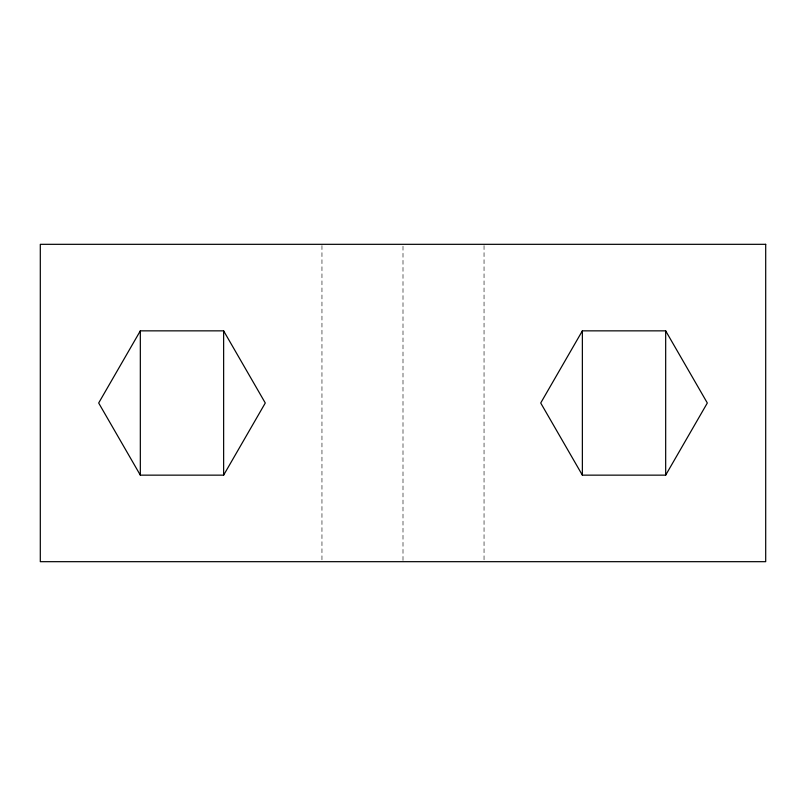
<?xml version="1.0" encoding="UTF-8"?>
<svg xmlns="http://www.w3.org/2000/svg" width="806" height="806" viewBox="0 0 806 806"><rect width="100%" height="100%" fill="white"/><g stroke="black" fill="none" stroke-linecap="round" stroke-linejoin="round"><path stroke-width="0.6" stroke-dasharray="4.03 3.02" d="M403 560.432L403 245.568M484.043 245.568L484.043 561.681M321.957 245.568L321.957 560.422"/><path stroke-width="1.21" d="M140.325 475.147L140.325 330.853L223.635 330.853L265.285 403L223.635 475.147L140.325 475.147L98.675 403L140.325 330.853M223.635 475.147L223.635 330.853M582.365 475.147L582.365 330.853L665.675 330.853L707.325 403L665.675 475.147L582.365 475.147L540.715 403L582.365 330.853M665.675 475.147L665.675 330.853M765.7 244.319L40.3 244.319L40.3 561.681L765.7 561.681L765.7 244.319"/></g></svg>
